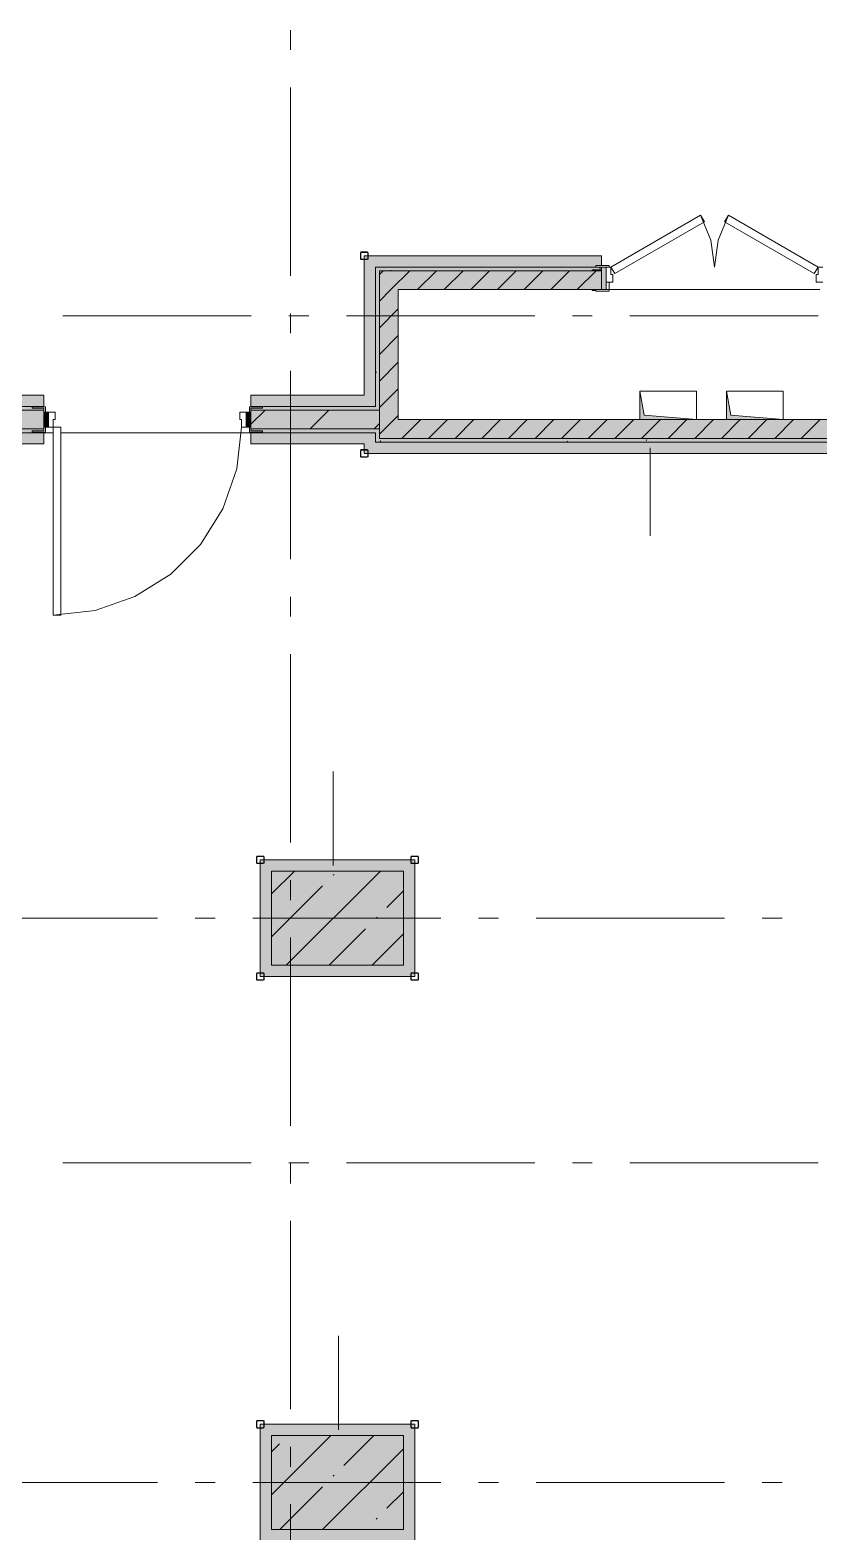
# Model space of a CAD drawing. Header units: millimetres. Extents: x -537608 to 253996, y -217170 to 186033.
# Drawn here: x -273809 to -269619, y -148962 to -140980 of the extents above; entities that cross this region are included whole.
import ezdxf

# ---------------------------------------------------------------- set-up
doc = ezdxf.new("R2010")
doc.units = ezdxf.units.MM
doc.layers.add('PDF _Геометрия', color=7, linetype='Continuous')
doc.layers.add('PDF _Сплошная заливка', color=7, linetype='Continuous', true_color=0xffffff)

msp = doc.modelspace()

# ---------------------------------------------------------------- hatches: boundary and pattern name
at = {"layer": 'PDF _Сплошная заливка', "true_color": 0xfef929, "transparency": 33554559}
h = msp.add_hatch(color=2, dxfattribs=at)
h.paths.add_polyline_path([(-267853.6455, -142239.631), (-267733.6462, -142239.631), (-267733.6462, -142179.6302), (-267973.6469, -142179.6302), (-267973.6469, -142231.6305), (-267943.6454, -142231.6305), (-267943.6454, -142239.631)], flags=0)
h.paths.add_polyline_path([(-269412.2082, -142239.631), (-269203.6471, -142239.631), (-269203.6471, -142231.6305), (-269173.6457, -142231.6305), (-269173.6457, -142179.6302), (-269573.6475, -142179.6302), (-269573.6475, -142231.6305), (-269543.646, -142235.1291), (-269543.646, -142239.631)], flags=0)
h.paths.add_polyline_path([(-270803.6477, -142239.631), (-270803.6477, -142231.6305), (-270773.6463, -142231.6305), (-270773.6463, -142179.6302), (-272033.648, -142179.6302), (-272033.648, -142239.631), (-271973.6473, -142239.631)], flags=0)
at = {"layer": 'PDF _Сплошная заливка', "transparency": 33554559}
h = msp.add_hatch(color=256, dxfattribs=at)
h.paths.add_polyline_path([(-267753.6461, -142259.6297), (-267753.6461, -142239.631), (-267973.6469, -142239.631), (-267973.6469, -142259.6297), (-267853.6455, -142259.6297)], flags=0)
h.paths.add_polyline_path([(-270773.6463, -142259.6297), (-270773.6463, -142239.631), (-271973.6473, -142239.631), (-271973.6473, -142259.6297), (-270803.6477, -142259.6297)], flags=0)
h.paths.add_polyline_path([(-269573.6475, -142259.6297), (-269173.6457, -142259.6297), (-269173.6457, -142239.631), (-269573.6475, -142239.631)], flags=0)
h = msp.add_hatch(color=256, dxfattribs=at)
h.paths.add_polyline_path([(-271953.6486, -143169.9787), (-271953.6486, -143099.9775), (-271973.6473, -143099.9775), (-271973.6473, -143169.9787)], flags=0)
h.paths.add_polyline_path([(-271973.6473, -142999.9771), (-271953.6486, -142999.9771), (-271953.6486, -142259.6297), (-271973.6473, -142259.6297), (-271973.6473, -142979.9783)], flags=0)
h = msp.add_hatch(color=256, dxfattribs=at)
h.paths.add_polyline_path([(-269453.6461, -142359.6302), (-269173.6457, -142359.6302), (-269173.6457, -142259.6297), (-269573.6475, -142259.6297), (-269573.6475, -142359.6302), (-269543.646, -142359.6302)], flags=0)
h.paths.add_polyline_path([(-267973.6469, -142359.6302), (-267853.6455, -142359.6302), (-267853.6455, -142259.6297), (-267973.6469, -142259.6297)], flags=0)
h.paths.add_polyline_path([(-271953.6486, -142359.6302), (-270773.6463, -142359.6302), (-270773.6463, -142259.6297), (-271953.6486, -142259.6297)], flags=0)
for points in [[(-271942.0161, -143149.9777), (-271853.6481, -143149.9777), (-271853.6481, -142359.6302), (-271953.6486, -142359.6302), (-271953.6486, -143149.9777)], [(-267853.6455, -143149.9777), (-267853.6455, -143049.9773), (-271853.6481, -143049.9773), (-271853.6481, -143149.9777), (-268990.5735, -143149.9777)], [(-267873.6464, -143169.9787), (-267853.6455, -143169.9787), (-267853.6455, -143149.9777), (-271953.6486, -143149.9777), (-271953.6486, -143169.9787), (-268990.5735, -143169.9787)]]:
    msp.add_hatch(color=256, dxfattribs=at).paths.add_polyline_path(points)
at = {"layer": 'PDF _Сплошная заливка', "true_color": 0xfef929, "transparency": 33554559}
h = msp.add_hatch(color=2, dxfattribs=at)
h.paths.add_polyline_path([(-272363.6508, -142979.9783), (-272033.648, -142979.9783), (-272033.648, -142919.9775), (-272635.6486, -142919.9775), (-272635.6486, -142979.9783)], flags=0)
h.paths.add_polyline_path([(-274050.1894, -142979.9783), (-273735.6492, -142979.9783), (-273735.6492, -142919.9775), (-277516.1387, -142919.9775), (-277516.1387, -142979.9783), (-275736.7281, -142979.9783)], flags=0)
h.paths.add_polyline_path([(-278616.1392, -142979.9783), (-278616.1392, -142919.9775), (-280541.1391, -142919.9775), (-280541.1391, -142979.9783), (-279109.8053, -142979.9783)], flags=0)
at = {"layer": 'PDF _Сплошная заливка', "transparency": 33554559}
h = msp.add_hatch(color=256, dxfattribs=at)
h.paths.add_polyline_path([(-272635.6486, -142999.9771), (-271973.6473, -142999.9771), (-271973.6473, -142979.9783), (-272573.6478, -142981.9784), (-272573.6478, -142989.9787), (-272635.6486, -142989.9787)], flags=0)
h.paths.add_polyline_path([(-273745.6475, -142999.9771), (-273735.6492, -142999.9771), (-273735.6492, -142989.9787), (-273797.6478, -142989.9787), (-273797.6478, -142981.9784), (-277454.1379, -142984.254), (-277454.1379, -142989.9787), (-277516.1387, -142989.9787), (-277516.1387, -142999.9771), (-273797.6478, -142999.9771)], flags=0)
h.paths.add_polyline_path([(-278626.1397, -142999.9771), (-278616.1392, -142999.9771), (-278616.1392, -142989.9787), (-278678.1379, -142989.9787), (-278678.1379, -142981.9784), (-280461.1396, -142979.9783), (-280461.1396, -142999.9771), (-278678.1379, -142999.9771)], flags=0)
h = msp.add_hatch(color=256, dxfattribs=at)
h.paths.add_polyline_path([(-271953.6486, -143099.9775), (-271953.6486, -142999.9771), (-272635.6486, -142999.9771), (-272635.6486, -143099.9775), (-271973.6473, -143099.9775)], flags=0)
h.paths.add_polyline_path([(-274523.6479, -143099.9775), (-273735.6492, -143099.9775), (-273735.6492, -142999.9771), (-276526.1692, -142999.9771), (-276526.1692, -143099.9775), (-274623.6483, -143099.9775)], flags=0)
h.paths.add_polyline_path([(-277226.1701, -143099.9775), (-277226.1701, -142999.9771), (-277516.1387, -142999.9771), (-277516.1387, -143099.9775), (-277423.2667, -143099.9775)], flags=0)
h.paths.add_polyline_path([(-278616.1392, -143099.9775), (-278616.1392, -142999.9771), (-280361.1392, -142999.9771), (-280361.1392, -143099.9775), (-279109.8053, -143099.9775)], flags=0)
h = msp.add_hatch(color=256, dxfattribs=at)
h.paths.add_polyline_path([(-271973.6473, -143119.9784), (-271973.6473, -143099.9775), (-272635.6486, -143099.9775), (-272635.6486, -143109.9779), (-272573.6478, -143109.9779), (-272573.6478, -143117.9783), (-272033.648, -143119.9784)], flags=0)
h.paths.add_polyline_path([(-274050.1894, -143119.9784), (-273797.6478, -143117.9783), (-273797.6478, -143109.9779), (-273735.6492, -143109.9779), (-273735.6492, -143099.9775), (-274523.6479, -143099.9775), (-274523.6479, -143119.9784), (-274443.6484, -143119.9784)], flags=0)
h.paths.add_polyline_path([(-274623.6483, -143119.9784), (-274623.6483, -143099.9775), (-276526.1692, -143099.9775), (-276526.1692, -143119.9784), (-275736.7281, -143119.9784)], flags=0)
h.paths.add_polyline_path([(-278620.1394, -143119.9784), (-278678.1379, -143117.9783), (-278678.1379, -143109.9779), (-278616.1392, -143109.9779), (-278616.1392, -143099.9775), (-280341.1404, -143099.9775), (-280341.1404, -143119.9784), (-278678.1379, -143119.9784)], flags=0)
h.paths.add_polyline_path([(-277226.1701, -143119.9784), (-277226.1701, -143099.9775), (-277516.1387, -143099.9775), (-277516.1387, -143109.9779), (-277454.1379, -143109.9779), (-277454.1379, -143117.9783), (-277423.2667, -143119.9784)], flags=0)
at = {"layer": 'PDF _Сплошная заливка', "true_color": 0x72baa6, "transparency": 33554559}
h = msp.add_hatch(color=123, dxfattribs=at)
h.paths.add_polyline_path([(-272363.6508, -143179.977), (-272033.648, -143179.977), (-272033.648, -143119.9784), (-272635.6486, -143119.9784), (-272635.6486, -143179.977)], flags=0)
h.paths.add_polyline_path([(-273735.6492, -143179.977), (-273735.6492, -143119.9784), (-274443.6484, -143119.9784), (-274443.6484, -143179.977), (-274050.1894, -143179.977)], flags=0)
for points in [[(-267873.6464, -143229.9772), (-267873.6464, -143169.9787), (-271973.6473, -143169.9787), (-271973.6473, -143229.9772), (-268990.5735, -143229.9772)], [(-271826.1678, -146009.6312), (-271766.167, -146009.6312), (-271766.167, -145949.6306), (-272526.1687, -145949.6306), (-272526.1687, -146009.6312)], [(-271826.1678, -148949.633), (-271766.167, -148949.633), (-271766.167, -148389.6323), (-271826.1678, -148389.6323), (-271826.1678, -148449.633)], [(-271826.1678, -149009.6338), (-271766.167, -149009.6338), (-271766.167, -148949.633), (-272526.1687, -148949.633), (-272526.1687, -149009.6338)]]:
    msp.add_hatch(color=123, dxfattribs=at).paths.add_polyline_path(points)

# ---------------------------------------------------------------- linework, layer by layer
at = {"layer": 'PDF _Геометрия', "color": 253, "lineweight": 9, "true_color": 0xaaaaaa}
for p, q in [((-272426.1683, -141085.8861), (-272426.1683, -140980.0534)), ((-272426.1683, -142285.8872), (-272426.1683, -141285.887)), ((-272634.598, -142499.6303), (-273634.5981, -142499.6303)), ((-272328.7643, -142499.6303), (-272434.5971, -142499.6303)), ((-272426.1683, -142591.7208), (-272426.1683, -142485.8859)), ((-271128.7633, -142499.6303), (-272128.7634, -142499.6303)), ((-270822.9296, -142499.6303), (-270928.7646, -142499.6303)), ((-269622.9308, -142499.6303), (-270622.9309, -142499.6303)), ((-272426.1683, -143791.7197), (-272426.1683, -142791.7196)), ((-270569.8088, -142899.9788), (-270569.8088, -143049.9773)), ((-270269.8097, -142899.9788), (-270569.8088, -142899.9788)), ((-270569.8088, -142899.9788), (-270547.3083, -143027.4789)), ((-270269.8097, -143049.9773), (-270269.8097, -142899.9788)), ((-270109.8086, -142899.9788), (-270109.8086, -143049.9773)), ((-269809.8094, -142899.9788), (-270109.8086, -142899.9788)), ((-270109.8086, -142899.9788), (-270087.3081, -143027.4789)), ((-269809.8094, -143049.9773), (-269809.8094, -142899.9788)), ((-272335.6473, -142999.9771), (-272336.6484, -142999.9771)), ((-270547.3083, -143027.4789), (-270269.8097, -143049.9773)), ((-270087.3081, -143027.4789), (-269809.8094, -143049.9773)), ((-270569.8088, -143049.9773), (-270269.8097, -143049.9773)), ((-270109.8086, -143049.9773), (-269809.8094, -143049.9773)), ((-272426.1683, -144097.5534), (-272426.1683, -143991.7206)), ((-272426.1683, -145297.5543), (-272426.1683, -144297.5543)), ((-272426.1683, -145603.3881), (-272426.1683, -145497.5552)), ((-274132.3957, -145699.6316), (-273132.3956, -145699.6316)), ((-272932.3968, -145699.6316), (-272826.5619, -145699.6316)), ((-272626.5632, -145699.6316), (-271626.563, -145699.6316)), ((-271426.5621, -145699.6316), (-271320.7293, -145699.6316)), ((-271120.7285, -145699.6316), (-270120.7283, -145699.6316)), ((-269920.7275, -145699.6316), (-269814.8946, -145699.6316)), ((-272426.1683, -146803.3891), (-272426.1683, -145803.3889)), ((-272634.598, -146999.633), (-273634.5981, -146999.633)), ((-272328.7643, -146999.633), (-272434.5971, -146999.633)), ((-272426.1683, -147109.2227), (-272426.1683, -147003.3878)), ((-271128.7633, -146999.633), (-272128.7634, -146999.633)), ((-270822.9296, -146999.633), (-270928.7646, -146999.633)), ((-269622.9308, -146999.633), (-270622.9309, -146999.633)), ((-272426.1683, -148309.2216), (-272426.1683, -147309.2215)), ((-272426.1683, -148615.0553), (-272426.1683, -148509.2225)), ((-274132.3957, -148699.6319), (-273132.3956, -148699.6319)), ((-272932.3968, -148699.6319), (-272826.5619, -148699.6319)), ((-272626.5632, -148699.6319), (-271626.563, -148699.6319)), ((-271426.5621, -148699.6319), (-271320.7293, -148699.6319)), ((-271120.7285, -148699.6319), (-270120.7283, -148699.6319)), ((-269920.7275, -148699.6319), (-269814.8946, -148699.6319)), ((-272426.1683, -149815.0563), (-272426.1683, -148815.0562))]:
    msp.add_line(p, q, dxfattribs=at)
at = {"layer": 'PDF _Геометрия', "lineweight": 9}
for p, q in [((-270247.3328, -141964.6297), (-270723.6482, -142239.631)), ((-270227.334, -141999.2707), (-270247.3328, -141964.6297)), ((-270247.3328, -141964.6297), (-270192.3873, -142097.2797)), ((-270154.9065, -142097.2797), (-270099.9609, -141964.6297)), ((-270099.9609, -141964.6297), (-270119.9619, -141999.2707)), ((-269623.6477, -142239.631), (-270099.9609, -141964.6297)), ((-270703.6473, -142274.2719), (-270227.334, -141999.2707)), ((-270119.9619, -141999.2707), (-269643.6465, -142274.2719)), ((-270192.3873, -142097.2797), (-270173.648, -142239.631)), ((-270173.648, -142239.631), (-270154.9065, -142097.2797)), ((-272052.4756, -142160.8026), (-272053.6468, -142163.6295)), ((-272053.6468, -142163.6295), (-272053.6468, -142195.631)), ((-272053.6468, -142195.631), (-272052.4756, -142198.4578)), ((-272049.6488, -142159.6293), (-272052.4756, -142160.8026)), ((-272052.4756, -142198.4578), (-272049.6488, -142199.6311)), ((-272051.6489, -142163.6295), (-272051.0611, -142162.2149)), ((-272051.6489, -142195.631), (-272051.6489, -142163.6295)), ((-272051.0611, -142197.0433), (-272051.6489, -142195.631)), ((-272051.0611, -142162.2149), (-272049.6488, -142161.6294)), ((-272049.6488, -142197.6311), (-272051.0611, -142197.0433)), ((-272017.6473, -142159.6293), (-272049.6488, -142159.6293)), ((-272049.6488, -142161.6294), (-272017.6473, -142161.6294)), ((-272017.6473, -142197.6311), (-272049.6488, -142197.6311)), ((-272049.6488, -142199.6311), (-272017.6473, -142199.6311)), ((-270773.6463, -142179.6302), (-272033.648, -142179.6302)), ((-272033.648, -142179.6302), (-272033.648, -142239.631)), ((-272014.8204, -142160.8026), (-272017.6473, -142159.6293)), ((-272017.6473, -142161.6294), (-272016.2328, -142162.2149)), ((-272016.2328, -142197.0433), (-272017.6473, -142197.6311)), ((-272017.6473, -142199.6311), (-272014.8204, -142198.4578)), ((-272016.2328, -142162.2149), (-272015.6471, -142163.6295)), ((-272015.6471, -142195.631), (-272016.2328, -142197.0433)), ((-272015.6471, -142163.6295), (-272015.6471, -142195.631)), ((-272013.647, -142163.6295), (-272014.8204, -142160.8026)), ((-272014.8204, -142198.4578), (-272013.647, -142195.631)), ((-272013.647, -142195.631), (-272013.647, -142163.6295)), ((-270733.6466, -142231.6305), (-270803.6477, -142231.6305)), ((-270803.6477, -142231.6305), (-270803.6477, -142239.631)), ((-270773.6463, -142231.6305), (-270773.6463, -142179.6302)), ((-270733.6466, -142239.631), (-270733.6466, -142231.6305)), ((-272033.648, -142239.631), (-272033.648, -142919.9775)), ((-271973.6473, -142259.6297), (-271973.6473, -142239.631)), ((-271973.6473, -142239.631), (-270803.6477, -142239.631)), ((-270803.6477, -142239.631), (-271973.6473, -142239.631)), ((-271973.6473, -142239.631), (-271973.6473, -142979.9783)), ((-271973.6473, -142359.6302), (-271973.6473, -142259.6297)), ((-271953.6486, -142279.6823), (-271933.5959, -142259.6297)), ((-271953.6486, -142359.6302), (-271953.6486, -142259.6297)), ((-271953.6486, -142259.6297), (-270773.6463, -142259.6297)), ((-271892.1752, -142359.6302), (-271792.1748, -142259.6297)), ((-271750.7541, -142359.6302), (-271650.7536, -142259.6297)), ((-271609.3329, -142359.6302), (-271509.3325, -142259.6297)), ((-271467.9096, -142359.6302), (-271367.9113, -142259.6297)), ((-271326.4885, -142359.6302), (-271226.4881, -142259.6297)), ((-271185.0674, -142359.6302), (-271085.0669, -142259.6297)), ((-271043.6462, -142359.6302), (-270943.6458, -142259.6297)), ((-270902.2251, -142359.6302), (-270802.2246, -142259.6297)), ((-270803.6477, -142239.631), (-270733.6466, -142239.631)), ((-270748.6484, -142239.631), (-270773.6463, -142239.631)), ((-270773.6463, -142239.631), (-270773.6463, -142359.6302)), ((-270723.6482, -142239.631), (-270748.6484, -142239.631)), ((-270748.6484, -142239.631), (-270748.6484, -142319.6304)), ((-270748.6484, -142359.6302), (-270748.6484, -142239.631)), ((-270723.6482, -142239.631), (-270703.6473, -142274.2719)), ((-270723.6482, -142279.6307), (-270723.6482, -142239.631)), ((-270713.6478, -142279.6307), (-270723.6482, -142279.6307)), ((-270713.6478, -142319.6304), (-270713.6478, -142279.6307)), ((-269643.6465, -142274.2719), (-269623.6477, -142239.631)), ((-269623.6477, -142279.6307), (-269633.646, -142279.6307)), ((-269633.646, -142279.6307), (-269633.646, -142319.6304)), ((-269623.6477, -142239.631), (-269623.6477, -142279.6307)), ((-269598.6476, -142239.631), (-269623.6477, -142239.631)), ((-271973.6473, -142979.9783), (-271973.6473, -142359.6302)), ((-271953.6486, -142421.1035), (-271892.1752, -142359.6302)), ((-271953.6486, -142999.9771), (-271953.6486, -142359.6302)), ((-271853.6481, -143049.9773), (-271853.6481, -142359.6302)), ((-271853.6481, -142359.6302), (-270803.6477, -142359.6302)), ((-270733.6466, -142359.6302), (-270803.6477, -142359.6302)), ((-270803.6477, -142359.6302), (-270803.6477, -142367.6305)), ((-270803.6477, -142367.6305), (-270733.6466, -142367.6305)), ((-270773.6463, -142359.6302), (-270748.6484, -142359.6302)), ((-270748.6484, -142319.6304), (-270713.6478, -142319.6304)), ((-270733.6466, -142319.6304), (-270748.6484, -142319.6304)), ((-270748.6484, -142319.6304), (-270748.6484, -142359.6302)), ((-270748.6484, -142359.6302), (-270733.6466, -142359.6302)), ((-270733.6466, -142359.6302), (-270733.6466, -142319.6304)), ((-270733.6466, -142367.6305), (-270733.6466, -142359.6302)), ((-269633.646, -142319.6304), (-269598.6476, -142319.6304)), ((-271953.6486, -142562.5246), (-271853.6481, -142462.5242)), ((-271953.6486, -142703.9458), (-271853.6481, -142603.9453)), ((-271953.6486, -142845.3669), (-271853.6481, -142745.3664)), ((-277516.1387, -142919.9775), (-273735.6492, -142919.9775)), ((-273735.6492, -142919.9775), (-273735.6492, -142979.9783)), ((-272033.648, -142919.9775), (-272635.6486, -142919.9775)), ((-272635.6486, -142919.9775), (-272635.6486, -142979.9783)), ((-271953.6486, -142986.7881), (-271853.6481, -142886.7898)), ((-273735.6492, -142979.9783), (-277516.1387, -142979.9783)), ((-277516.1387, -142979.9783), (-273735.6492, -142979.9783)), ((-273735.6492, -142999.9771), (-276526.1692, -142999.9771)), ((-273727.6488, -142981.9784), (-273797.6478, -142981.9784)), ((-273797.6478, -142981.9784), (-273797.6478, -142989.9787)), ((-273797.6478, -142989.9787), (-273735.6492, -142989.9787)), ((-273735.6492, -142989.9787), (-273735.6492, -143009.9775)), ((-273735.6492, -143009.9775), (-273727.6488, -143009.9775)), ((-273710.6491, -143009.9775), (-273735.6492, -143009.9775)), ((-273735.6492, -143009.9775), (-273735.6492, -143089.977)), ((-273727.6488, -143009.9775), (-273727.6488, -142981.9784)), ((-273675.6485, -143009.9775), (-273710.6491, -143009.9775)), ((-273710.6491, -143009.9775), (-273710.6491, -143089.977)), ((-273710.6491, -143089.977), (-273710.6491, -143009.9775)), ((-273675.6485, -143049.9773), (-273675.6485, -143009.9775)), ((-272660.6487, -143009.9775), (-272695.6472, -143009.9775)), ((-272695.6472, -143009.9775), (-272695.6472, -143049.9773)), ((-272660.6487, -143089.977), (-272660.6487, -143009.9775)), ((-272660.6487, -143009.9775), (-272660.6487, -143089.977)), ((-272635.6486, -143009.9775), (-272660.6487, -143009.9775)), ((-272573.6478, -142981.9784), (-272643.649, -142981.9784)), ((-272643.649, -142981.9784), (-272643.649, -143009.9775)), ((-272643.649, -143009.9775), (-272635.6486, -143009.9775)), ((-272635.6486, -142979.9783), (-272033.648, -142979.9783)), ((-272033.648, -142979.9783), (-272635.6486, -142979.9783)), ((-272635.6486, -142989.9787), (-272573.6478, -142989.9787)), ((-272635.6486, -143009.9775), (-272635.6486, -142989.9787)), ((-272635.6486, -143074.8202), (-272560.8076, -142999.9771)), ((-272635.6486, -142999.9771), (-271973.6473, -142999.9771)), ((-272635.6486, -143089.977), (-272635.6486, -143009.9775)), ((-272573.6478, -142989.9787), (-272573.6478, -142981.9784)), ((-272321.3947, -143099.9775), (-272221.3943, -142999.9771)), ((-272033.648, -142979.9783), (-271973.6473, -142979.9783)), ((-271973.6473, -142979.9783), (-272033.648, -142979.9783)), ((-271973.6473, -142999.9771), (-271953.6486, -142999.9771)), ((-271953.6486, -142999.9771), (-271953.6486, -143099.9775)), ((-271953.6486, -143099.9775), (-271953.6486, -142999.9771)), ((-271953.6486, -143128.2114), (-271853.6481, -143028.2109)), ((-273735.6492, -143099.9775), (-274523.6479, -143099.9775)), ((-273735.6492, -143109.9779), (-273797.6478, -143109.9779)), ((-273797.6478, -143109.9779), (-273797.6478, -143117.9783)), ((-273727.6488, -143089.977), (-273735.6492, -143089.977)), ((-273735.6492, -143089.977), (-273735.6492, -143109.9779)), ((-273735.6492, -143089.977), (-273710.6491, -143089.977)), ((-273727.6488, -143117.9783), (-273727.6488, -143089.977)), ((-273710.6491, -143089.977), (-273685.649, -143089.977)), ((-273685.649, -143089.977), (-273685.649, -143049.9773)), ((-273685.649, -143049.9773), (-273675.6485, -143049.9773)), ((-273645.6492, -143089.977), (-273685.649, -143089.977)), ((-273685.649, -143089.977), (-273685.649, -144089.9793)), ((-273645.6492, -144089.9793), (-273645.6492, -143089.977)), ((-272685.6488, -143089.977), (-272710.72, -143312.4999)), ((-272695.6472, -143049.9773), (-272685.6488, -143049.9773)), ((-272685.6488, -143049.9773), (-272685.6488, -143089.977)), ((-272685.6488, -143089.977), (-272660.6487, -143089.977)), ((-272660.6487, -143089.977), (-272635.6486, -143089.977)), ((-272635.6486, -143089.977), (-272643.649, -143089.977)), ((-272643.649, -143089.977), (-272643.649, -143117.9783)), ((-272635.6486, -143109.9779), (-272635.6486, -143089.977)), ((-271973.6473, -143099.9775), (-272635.6486, -143099.9775)), ((-272573.6478, -143109.9779), (-272635.6486, -143109.9779)), ((-272573.6478, -143117.9783), (-272573.6478, -143109.9779)), ((-271981.9835, -143099.9775), (-271953.6486, -143071.6424)), ((-271953.6486, -143099.9775), (-271973.6473, -143099.9775)), ((-271953.6486, -143149.9777), (-271953.6486, -143099.9775)), ((-270569.8088, -143049.9773), (-271853.6481, -143049.9773)), ((-271833.9938, -143149.9777), (-271733.9933, -143049.9773)), ((-271692.5726, -143149.9777), (-271592.5721, -143049.9773)), ((-271551.1515, -143149.9777), (-271451.151, -143049.9773)), ((-271409.7304, -143149.9777), (-271309.7299, -143049.9773)), ((-271268.3092, -143149.9777), (-271168.3088, -143049.9773)), ((-271126.8859, -143149.9777), (-271026.8876, -143049.9773)), ((-270985.4648, -143149.9777), (-270885.4665, -143049.9773)), ((-270844.0436, -143149.9777), (-270744.0432, -143049.9773)), ((-270702.6225, -143149.9777), (-270602.6221, -143049.9773)), ((-270561.2013, -143149.9777), (-270461.2009, -143049.9773)), ((-270419.7802, -143149.9777), (-270319.7798, -143049.9773)), ((-270278.3591, -143149.9777), (-270178.3586, -143049.9773)), ((-270109.8086, -143049.9773), (-270269.8097, -143049.9773)), ((-270136.938, -143149.9777), (-270036.9375, -143049.9773)), ((-269995.5146, -143149.9777), (-269895.5163, -143049.9773)), ((-269854.0935, -143149.9777), (-269754.0952, -143049.9773)), ((-269453.6461, -143049.9773), (-269809.8094, -143049.9773)), ((-269712.6724, -143149.9777), (-269612.6719, -143049.9773)), ((-274443.6484, -143119.9784), (-273735.6492, -143119.9784)), ((-273735.6492, -143119.9784), (-274443.6484, -143119.9784)), ((-273735.6492, -143179.977), (-274443.6484, -143179.977)), ((-273797.6478, -143117.9783), (-273727.6488, -143117.9783)), ((-273735.6492, -143119.9784), (-273735.6492, -143179.977)), ((-272643.649, -143117.9783), (-272573.6478, -143117.9783)), ((-272033.648, -143119.9784), (-272635.6486, -143119.9784)), ((-272635.6486, -143119.9784), (-272033.648, -143119.9784)), ((-272635.6486, -143179.977), (-272635.6486, -143119.9784)), ((-272033.648, -143179.977), (-272635.6486, -143179.977)), ((-271973.6473, -143119.9784), (-272033.648, -143119.9784)), ((-272033.648, -143119.9784), (-271973.6473, -143119.9784)), ((-272033.648, -143229.9772), (-272033.648, -143179.977)), ((-271973.6473, -143169.9787), (-271973.6473, -143119.9784)), ((-271973.6473, -143119.9784), (-271973.6473, -143169.9787)), ((-271953.6486, -143169.9787), (-271973.6473, -143169.9787)), ((-271973.6473, -143169.9787), (-271953.6486, -143169.9787)), ((-271853.6481, -143149.9777), (-271953.6486, -143149.9777)), ((-271953.6486, -143169.9787), (-271853.6481, -143169.9787)), ((-267853.6455, -143149.9777), (-271853.6481, -143149.9777)), ((-271853.6481, -143169.9787), (-267873.6464, -143169.9787)), ((-271853.6481, -143169.9787), (-267873.6464, -143169.9787)), ((-272052.4756, -143211.1496), (-272053.6468, -143213.9786)), ((-272053.6468, -143213.9786), (-272053.6468, -143245.978)), ((-272053.6468, -143245.978), (-272052.4756, -143248.8069)), ((-272049.6488, -143209.9784), (-272052.4756, -143211.1496)), ((-272052.4756, -143248.8069), (-272049.6488, -143249.9782)), ((-272051.6489, -143213.9786), (-272051.0611, -143212.5641)), ((-272051.6489, -143245.978), (-272051.6489, -143213.9786)), ((-272051.0611, -143247.3924), (-272051.6489, -143245.978)), ((-272051.0611, -143212.5641), (-272049.6488, -143211.9785)), ((-272049.6488, -143247.9781), (-272051.0611, -143247.3924)), ((-272017.6473, -143209.9784), (-272049.6488, -143209.9784)), ((-272049.6488, -143211.9785), (-272017.6473, -143211.9785)), ((-272017.6473, -143247.9781), (-272049.6488, -143247.9781)), ((-272049.6488, -143249.9782), (-272017.6473, -143249.9782)), ((-271973.6473, -143229.9772), (-272033.648, -143229.9772)), ((-272014.8204, -143211.1496), (-272017.6473, -143209.9784)), ((-272017.6473, -143211.9785), (-272016.2328, -143212.5641)), ((-272016.2328, -143247.3924), (-272017.6473, -143247.9781)), ((-272017.6473, -143249.9782), (-272014.8204, -143248.8069)), ((-272016.2328, -143212.5641), (-272015.6471, -143213.9786)), ((-272015.6471, -143245.978), (-272016.2328, -143247.3924)), ((-272015.6471, -143213.9786), (-272015.6471, -143245.978)), ((-272013.647, -143213.9786), (-272014.8204, -143211.1496)), ((-272014.8204, -143248.8069), (-272013.647, -143245.978)), ((-272013.647, -143245.978), (-272013.647, -143213.9786)), ((-267873.6464, -143229.9772), (-271973.6473, -143229.9772)), ((-270516.1594, -143199.9779), (-270516.1594, -143667.4705)), ((-272710.72, -143312.4999), (-272784.6783, -143523.862)), ((-272784.6783, -143523.862), (-272903.8163, -143713.4684)), ((-272903.8163, -143713.4684), (-273062.1576, -143871.8096)), ((-273062.1576, -143871.8096), (-273251.764, -143990.9476)), ((-273251.764, -143990.9476), (-273463.1282, -144064.9059)), ((-273463.1282, -144064.9059), (-273685.649, -144089.9793)), ((-273685.649, -144089.9793), (-273645.6492, -144089.9793)), ((-272198.629, -145419.6312), (-272198.629, -144919.6311)), ((-272604.997, -145370.8022), (-272606.1682, -145373.6312)), ((-272606.1682, -145373.6312), (-272606.1682, -145405.6305)), ((-272606.1682, -145405.6305), (-272604.997, -145408.4595)), ((-272602.168, -145369.631), (-272604.997, -145370.8022)), ((-272604.997, -145408.4595), (-272602.168, -145409.6307)), ((-272604.1681, -145373.6312), (-272603.5825, -145372.2167)), ((-272604.1681, -145405.6305), (-272604.1681, -145373.6312)), ((-272603.5825, -145407.045), (-272604.1681, -145405.6305)), ((-272603.5825, -145372.2167), (-272602.168, -145371.6311)), ((-272602.168, -145407.6306), (-272603.5825, -145407.045)), ((-272570.1686, -145369.631), (-272602.168, -145369.631)), ((-272602.168, -145371.6311), (-272570.1686, -145371.6311)), ((-272570.1686, -145407.6306), (-272602.168, -145407.6306)), ((-272602.168, -145409.6307), (-272570.1686, -145409.6307)), ((-272526.1687, -145389.6319), (-272586.1672, -145389.6319)), ((-272586.1672, -145389.6319), (-272586.1672, -146009.6312)), ((-272567.3397, -145370.8022), (-272570.1686, -145369.631)), ((-272570.1686, -145371.6311), (-272568.7541, -145372.2167)), ((-272568.7541, -145407.045), (-272570.1686, -145407.6306)), ((-272570.1686, -145409.6307), (-272567.3397, -145408.4595)), ((-272568.7541, -145372.2167), (-272568.1685, -145373.6312)), ((-272568.1685, -145405.6305), (-272568.7541, -145407.045)), ((-272568.1685, -145373.6312), (-272568.1685, -145405.6305)), ((-272566.1685, -145373.6312), (-272567.3397, -145370.8022)), ((-272567.3397, -145408.4595), (-272566.1685, -145405.6305)), ((-272566.1685, -145405.6305), (-272566.1685, -145373.6312)), ((-271826.1678, -145389.6319), (-272526.1687, -145389.6319)), ((-271766.167, -145389.6319), (-271826.1678, -145389.6319)), ((-271784.9968, -145370.8022), (-271786.168, -145373.6312)), ((-271786.168, -145373.6312), (-271786.168, -145405.6305)), ((-271786.168, -145405.6305), (-271784.9968, -145408.4595)), ((-271782.1678, -145369.631), (-271784.9968, -145370.8022)), ((-271784.9968, -145408.4595), (-271782.1678, -145409.6307)), ((-271784.1679, -145373.6312), (-271783.5823, -145372.2167)), ((-271784.1679, -145405.6305), (-271784.1679, -145373.6312)), ((-271783.5823, -145407.045), (-271784.1679, -145405.6305)), ((-271783.5823, -145372.2167), (-271782.1678, -145371.6311)), ((-271782.1678, -145407.6306), (-271783.5823, -145407.045)), ((-271750.1685, -145369.631), (-271782.1678, -145369.631)), ((-271782.1678, -145371.6311), (-271750.1685, -145371.6311)), ((-271750.1685, -145407.6306), (-271782.1678, -145407.6306)), ((-271782.1678, -145409.6307), (-271750.1685, -145409.6307)), ((-271766.167, -145949.6306), (-271766.167, -145389.6319)), ((-271747.3395, -145370.8022), (-271750.1685, -145369.631)), ((-271750.1685, -145371.6311), (-271748.754, -145372.2167)), ((-271748.754, -145407.045), (-271750.1685, -145407.6306)), ((-271750.1685, -145409.6307), (-271747.3395, -145408.4595)), ((-271748.754, -145372.2167), (-271748.1683, -145373.6312)), ((-271748.1683, -145405.6305), (-271748.754, -145407.045)), ((-271748.1683, -145373.6312), (-271748.1683, -145405.6305)), ((-271746.1683, -145373.6312), (-271747.3395, -145370.8022)), ((-271747.3395, -145408.4595), (-271746.1683, -145405.6305)), ((-271746.1683, -145405.6305), (-271746.1683, -145373.6312)), ((-272526.1687, -145571.0851), (-272404.7141, -145449.6305)), ((-272526.1687, -145449.6305), (-272526.1687, -145949.6306)), ((-271826.1678, -145449.6305), (-272526.1687, -145449.6305)), ((-272448.5181, -145949.6306), (-271948.5159, -145449.6305)), ((-272198.7559, -145471.7715), (-272194.0152, -145467.0307)), ((-271826.1678, -145949.6306), (-271826.1678, -145449.6305)), ((-272526.1687, -145799.1842), (-272255.7813, -145528.7968)), ((-271913.6315, -145642.8453), (-271826.1678, -145555.3815)), ((-271970.6568, -145699.8706), (-271965.9161, -145695.1298)), ((-272220.419, -145949.6306), (-272027.6821, -145756.8959)), ((-271992.3199, -145949.6306), (-271826.1678, -145783.4784)), ((-272526.1687, -145949.6306), (-271826.1678, -145949.6306)), ((-271766.167, -146009.6312), (-271766.167, -145949.6306)), ((-272604.997, -145990.8036), (-272606.1682, -145993.6326)), ((-272606.1682, -145993.6326), (-272606.1682, -146025.632)), ((-272606.1682, -146025.632), (-272604.997, -146028.461)), ((-272602.168, -145989.6325), (-272604.997, -145990.8036)), ((-272604.997, -146028.461), (-272602.168, -146029.6322)), ((-272604.1681, -145993.6326), (-272603.5825, -145992.2181)), ((-272604.1681, -146025.632), (-272604.1681, -145993.6326)), ((-272603.5825, -146027.0465), (-272604.1681, -146025.632)), ((-272603.5825, -145992.2181), (-272602.168, -145991.6325)), ((-272602.168, -146027.6321), (-272603.5825, -146027.0465)), ((-272570.1686, -145989.6325), (-272602.168, -145989.6325)), ((-272602.168, -145991.6325), (-272570.1686, -145991.6325)), ((-272570.1686, -146027.6321), (-272602.168, -146027.6321)), ((-272602.168, -146029.6322), (-272570.1686, -146029.6322)), ((-272586.1672, -146009.6312), (-272526.1687, -146009.6312)), ((-272567.3397, -145990.8036), (-272570.1686, -145989.6325)), ((-272570.1686, -145991.6325), (-272568.7541, -145992.2181)), ((-272568.7541, -146027.0465), (-272570.1686, -146027.6321)), ((-272570.1686, -146029.6322), (-272567.3397, -146028.461)), ((-272568.7541, -145992.2181), (-272568.1685, -145993.6326)), ((-272568.1685, -146025.632), (-272568.7541, -146027.0465)), ((-272568.1685, -145993.6326), (-272568.1685, -146025.632)), ((-272566.1685, -145993.6326), (-272567.3397, -145990.8036)), ((-272567.3397, -146028.461), (-272566.1685, -146025.632)), ((-272566.1685, -146025.632), (-272566.1685, -145993.6326)), ((-272526.1687, -146009.6312), (-271766.167, -146009.6312)), ((-271784.9968, -145990.8036), (-271786.168, -145993.6326)), ((-271786.168, -145993.6326), (-271786.168, -146025.632)), ((-271786.168, -146025.632), (-271784.9968, -146028.461)), ((-271782.1678, -145989.6325), (-271784.9968, -145990.8036)), ((-271784.9968, -146028.461), (-271782.1678, -146029.6322)), ((-271784.1679, -145993.6326), (-271783.5823, -145992.2181)), ((-271784.1679, -146025.632), (-271784.1679, -145993.6326)), ((-271783.5823, -146027.0465), (-271784.1679, -146025.632)), ((-271783.5823, -145992.2181), (-271782.1678, -145991.6325)), ((-271782.1678, -146027.6321), (-271783.5823, -146027.0465)), ((-271750.1685, -145989.6325), (-271782.1678, -145989.6325)), ((-271782.1678, -145991.6325), (-271750.1685, -145991.6325)), ((-271750.1685, -146027.6321), (-271782.1678, -146027.6321)), ((-271782.1678, -146029.6322), (-271750.1685, -146029.6322)), ((-271747.3395, -145990.8036), (-271750.1685, -145989.6325)), ((-271750.1685, -145991.6325), (-271748.754, -145992.2181)), ((-271748.754, -146027.0465), (-271750.1685, -146027.6321)), ((-271750.1685, -146029.6322), (-271747.3395, -146028.461)), ((-271748.754, -145992.2181), (-271748.1683, -145993.6326)), ((-271748.1683, -146025.632), (-271748.754, -146027.0465)), ((-271748.1683, -145993.6326), (-271748.1683, -146025.632)), ((-271746.1683, -145993.6326), (-271747.3395, -145990.8036)), ((-271747.3395, -146028.461), (-271746.1683, -146025.632)), ((-271746.1683, -146025.632), (-271746.1683, -145993.6326)), ((-272170.0162, -148419.6316), (-272170.0162, -147919.6315)), ((-272604.997, -148370.8047), (-272606.1682, -148373.6316)), ((-272606.1682, -148373.6316), (-272606.1682, -148405.6331)), ((-272602.168, -148369.6335), (-272604.997, -148370.8047)), ((-272604.1681, -148373.6316), (-272603.5825, -148372.2192)), ((-272604.1681, -148405.6331), (-272604.1681, -148373.6316)), ((-272603.5825, -148372.2192), (-272602.168, -148371.6315)), ((-272570.1686, -148369.6335), (-272602.168, -148369.6335)), ((-272602.168, -148371.6315), (-272570.1686, -148371.6315)), ((-272567.3397, -148370.8047), (-272570.1686, -148369.6335)), ((-272570.1686, -148371.6315), (-272568.7541, -148372.2192)), ((-272568.7541, -148372.2192), (-272568.1685, -148373.6316)), ((-272568.1685, -148373.6316), (-272568.1685, -148405.6331)), ((-272566.1685, -148373.6316), (-272567.3397, -148370.8047)), ((-272566.1685, -148405.6331), (-272566.1685, -148373.6316)), ((-271784.9968, -148370.8047), (-271786.168, -148373.6316)), ((-271786.168, -148373.6316), (-271786.168, -148405.6331)), ((-271782.1678, -148369.6335), (-271784.9968, -148370.8047)), ((-271784.1679, -148373.6316), (-271783.5823, -148372.2192)), ((-271784.1679, -148405.6331), (-271784.1679, -148373.6316)), ((-271783.5823, -148372.2192), (-271782.1678, -148371.6315)), ((-271750.1685, -148369.6335), (-271782.1678, -148369.6335)), ((-271782.1678, -148371.6315), (-271750.1685, -148371.6315)), ((-271747.3395, -148370.8047), (-271750.1685, -148369.6335)), ((-271750.1685, -148371.6315), (-271748.754, -148372.2192)), ((-271748.754, -148372.2192), (-271748.1683, -148373.6316)), ((-271748.1683, -148373.6316), (-271748.1683, -148405.6331)), ((-271746.1683, -148373.6316), (-271747.3395, -148370.8047)), ((-271746.1683, -148405.6331), (-271746.1683, -148373.6316)), ((-272606.1682, -148405.6331), (-272604.997, -148408.4599)), ((-272604.997, -148408.4599), (-272602.168, -148409.6332)), ((-272603.5825, -148407.0476), (-272604.1681, -148405.6331)), ((-272602.168, -148407.6332), (-272603.5825, -148407.0476)), ((-272570.1686, -148407.6332), (-272602.168, -148407.6332)), ((-272602.168, -148409.6332), (-272570.1686, -148409.6332)), ((-272526.1687, -148389.6323), (-272586.1672, -148389.6323)), ((-272586.1672, -148389.6323), (-272586.1672, -149009.6338)), ((-272568.7541, -148407.0476), (-272570.1686, -148407.6332)), ((-272570.1686, -148409.6332), (-272567.3397, -148408.4599)), ((-272568.1685, -148405.6331), (-272568.7541, -148407.0476)), ((-272567.3397, -148408.4599), (-272566.1685, -148405.6331)), ((-271826.1678, -148389.6323), (-272526.1687, -148389.6323)), ((-272526.1687, -148764.4661), (-272211.3356, -148449.633)), ((-272526.1687, -148449.633), (-272526.1687, -148949.633)), ((-271826.1678, -148449.633), (-272526.1687, -148449.633)), ((-272141.7306, -148608.1271), (-271983.2366, -148449.633)), ((-271766.167, -148389.6323), (-271826.1678, -148389.6323)), ((-271826.1678, -148949.633), (-271826.1678, -148449.633)), ((-271786.168, -148405.6331), (-271784.9968, -148408.4599)), ((-271784.9968, -148408.4599), (-271782.1678, -148409.6332)), ((-271783.5823, -148407.0476), (-271784.1679, -148405.6331)), ((-271782.1678, -148407.6332), (-271783.5823, -148407.0476)), ((-271750.1685, -148407.6332), (-271782.1678, -148407.6332)), ((-271782.1678, -148409.6332), (-271750.1685, -148409.6332)), ((-271766.167, -148949.633), (-271766.167, -148389.6323)), ((-271748.754, -148407.0476), (-271750.1685, -148407.6332)), ((-271750.1685, -148409.6332), (-271747.3395, -148408.4599)), ((-271748.1683, -148405.6331), (-271748.754, -148407.0476)), ((-271747.3395, -148408.4599), (-271746.1683, -148405.6331)), ((-272526.1687, -148536.367), (-272483.8782, -148494.0786)), ((-272255.1376, -148949.633), (-271826.1678, -148520.6633)), ((-272198.7559, -148665.1524), (-272194.0152, -148660.4094)), ((-272483.2366, -148949.633), (-272255.7813, -148722.1777)), ((-271913.6315, -148836.2262), (-271826.1678, -148748.7602)), ((-271970.6568, -148893.2515), (-271965.9161, -148888.5085)), ((-272526.1687, -148949.633), (-271826.1678, -148949.633)), ((-271766.167, -149009.6338), (-271766.167, -148949.633))]:
    msp.add_line(p, q, dxfattribs=at)
at = {"layer": 'PDF _Геометрия', "color": 8, "lineweight": 9, "true_color": 0x787878}
for p, q in [((-271890.8748, -142255.7286), (-271893.1268, -142259.6297)), ((-271071.7574, -142259.3757), (-271071.9038, -142259.6297)), ((-270780.0643, -142249.584), (-270783.4164, -142243.7775)), ((-271968.8979, -142797.2699), (-271972.2522, -142803.0764)), ((-271945.323, -143162.8351), (-271948.6752, -143168.6417)), ((-270952.5805, -143169.9787), (-270955.7454, -143164.4951)), ((-270533.8631, -143156.5162), (-270537.2174, -143162.3249)), ((-269906.4986, -143153.0435), (-269908.2683, -143149.9777))]:
    msp.add_line(p, q, dxfattribs=at)
at = {"layer": 'PDF _Геометрия', "color": 253, "lineweight": 20, "true_color": 0xaaaaaa}
for p, q in [((-270773.6463, -142254.6306), (-270823.6465, -142254.6306)), ((-270823.6465, -142254.6306), (-270823.6465, -142259.6297)), ((-270823.6465, -142259.6297), (-270773.6463, -142259.6297)), ((-270803.6477, -142359.6302), (-270823.6465, -142359.6302)), ((-270823.6465, -142359.6302), (-270823.6465, -142364.6294)), ((-270823.6465, -142364.6294), (-270803.6477, -142364.6294))]:
    msp.add_line(p, q, dxfattribs=at)
at = {"layer": 'PDF _Геометрия', "color": 9, "lineweight": 9, "true_color": 0xc0c0c0}
for p, q in [((-270733.6466, -142359.6302), (-269613.6472, -142359.6302)), ((-273685.649, -143119.9784), (-273735.6492, -143119.9784)), ((-273735.6492, -143119.9784), (-273685.649, -143119.9784)), ((-272635.6486, -143119.9784), (-273645.6492, -143119.9784)), ((-273645.6492, -143119.9784), (-272635.6486, -143119.9784))]:
    msp.add_line(p, q, dxfattribs=at)
at = {"layer": 'PDF _Сплошная заливка', "color": 2, "lineweight": 35, "true_color": 0xfef929, "transparency": 33554559}
msp.add_solid([(-271973.6473, -142979.9783), (-271973.6473, -142239.631), (-272033.648, -142979.9783), (-272033.648, -142239.631)], dxfattribs=at)
at = {"layer": 'PDF _Сплошная заливка', "color": 7, "lineweight": 35, "true_color": 0xf4f4f4, "transparency": 33554559}
for points in [[(-270748.6484, -142359.6302), (-270748.6484, -142239.631), (-270773.6463, -142359.6302), (-270773.6463, -142239.631)], [(-273735.6492, -143089.977), (-273710.6491, -143089.977), (-273735.6492, -143009.9775), (-273710.6491, -143009.9775)], [(-272660.6487, -143089.977), (-272635.6486, -143089.977), (-272660.6487, -143009.9775), (-272635.6486, -143009.9775)]]:
    msp.add_solid(points, dxfattribs=at)
at = {"layer": 'PDF _Сплошная заливка', "color": 254, "lineweight": 35, "true_color": 0xe2e2e2, "transparency": 33554559}
for points in [[(-270269.8097, -143049.9773), (-270547.3083, -143027.4789), (-270569.8088, -143049.9773), (-270569.8088, -142899.9788)], [(-269809.8094, -143049.9773), (-270087.3081, -143027.4789), (-270109.8086, -143049.9773), (-270109.8086, -142899.9788)]]:
    msp.add_solid(points, dxfattribs=at)
at = {"layer": 'PDF _Сплошная заливка', "color": 123, "lineweight": 35, "true_color": 0x72baa6, "transparency": 33554559}
for points in [[(-271973.6473, -143229.9772), (-271973.6473, -143119.9784), (-272033.648, -143229.9772), (-272033.648, -143119.9784)], [(-272526.1687, -146009.6312), (-272526.1687, -145389.6319), (-272586.1672, -146009.6312), (-272586.1672, -145389.6319)], [(-271826.1678, -145449.6305), (-271826.1678, -145389.6319), (-272526.1687, -145449.6305), (-272526.1687, -145389.6319)], [(-271766.167, -145949.6306), (-271766.167, -145389.6319), (-271826.1678, -145949.6306), (-271826.1678, -145389.6319)], [(-272526.1687, -149009.6338), (-272526.1687, -148389.6323), (-272586.1672, -149009.6338), (-272586.1672, -148389.6323)], [(-271826.1678, -148449.633), (-271826.1678, -148389.6323), (-272526.1687, -148449.633), (-272526.1687, -148389.6323)]]:
    msp.add_solid(points, dxfattribs=at)
at = {"layer": 'PDF _Сплошная заливка', "lineweight": 35, "transparency": 33554559}
for points in [[(-271826.1678, -145949.6306), (-271826.1678, -145449.6305), (-272526.1687, -145949.6306), (-272526.1687, -145449.6305)], [(-271826.1678, -148949.633), (-271826.1678, -148449.633), (-272526.1687, -148949.633), (-272526.1687, -148449.633)]]:
    msp.add_solid(points, dxfattribs=at)

doc.saveas('drawing.dxf')
